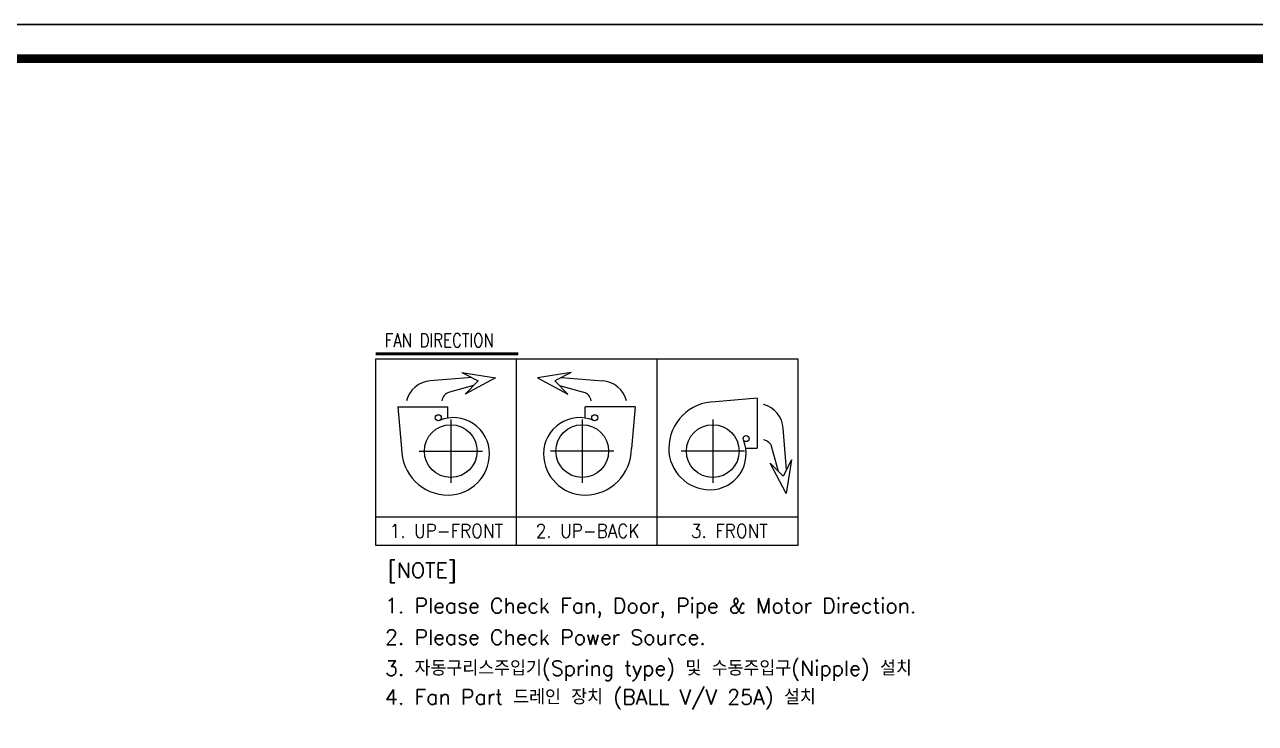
# Model space of a CAD drawing. Extents: x -122 to 18192, y -547 to 12454.
# Drawn here: x 4864 to 11121, y 8901 to 12454 of the extents above; entities that cross this region are included whole.
import ezdxf
from ezdxf.enums import TextEntityAlignment as Align

# ---------------------------------------------------------------- set-up
doc = ezdxf.new("R2010")
doc.units = 0
doc.header["$LTSCALE"] = 80
doc.header["$MEASUREMENT"] = 0
doc.linetypes.add('CEN', pattern=[26, 20, -2, 2, -2])
doc.layers.get('0').update_dxf_attribs({"linetype": 'CONTINUOUS', "lineweight": 18})
for name, color, linetype, lineweight in [('CEN', 1, 'CEN', 18), ('DIM', 4, 'CONTINUOUS', 18), ('LIN', 2, 'CONTINUOUS', 18)]:
    doc.layers.add(name, color=color, linetype=linetype, lineweight=lineweight)
doc.layers.add('FORM', color=7, linetype='CONTINUOUS')
doc.styles.add('GHS', font='romans', dxfattribs={"bigfont": 'ghs'})
doc.styles.add('GSC', font='romans.shx', dxfattribs={"width": 0.8, "height": 4, "bigfont": 'ghs.shx'})
doc.styles.add('ROMANS', font='romans', dxfattribs={"width": 0.8, "height": 3})

# ---------------------------------------------------------------- blocks, each defined once
blk = doc.blocks.new('form')
at = {"layer": 'FORM', "color": 3}
blk.add_lwpolyline([(0, 562.79), (792.83, 562.79), (792.83, 0), (0, 0)], close=True, dxfattribs=at)
at = {"layer": 'FORM', "color": 2, "const_width": 1.94}
blk.add_lwpolyline([(12.48, 6.47), (12.48, 555.28), (781.78, 555.28), (781.78, 6.47)], close=True, dxfattribs=at)
blk = doc.blocks.new('A$C26723A73')
at = {"xscale": 20, "yscale": 20, "zscale": 20}
blk.add_blockref('form', (0, -11255.8), dxfattribs=at)

msp = doc.modelspace()

# ---------------------------------------------------------------- linework, layer by layer
at = {"layer": 'CEN'}
for p, q in [((7030.5, 10446.6), (7030.5, 10124.5)), ((7699, 10446.6), (7699, 10124.5)), ((8362.2, 10446.6), (8362.2, 10124.5)), ((6869.5, 10285.6), (7191.6, 10285.6)), ((7860.1, 10285.6), (7538, 10285.6)), ((8523.3, 10285.6), (8201.2, 10285.6))]:
    msp.add_line(p, q, dxfattribs=at)
at = {"layer": 'DIM'}
for p, q in [((6649.5, 10785.4), (7372.9, 10785.4)), ((6649.5, 10780.7), (7372.9, 10780.7)), ((6649.5, 10776.1), (7372.9, 10776.1)), ((6649.5, 10754.1), (8795.4, 10754.1)), ((6649.5, 9806.3), (6649.5, 10754.1)), ((7364.8, 9806.3), (7364.8, 10754.1)), ((8080.1, 9806.3), (8080.1, 10754.1)), ((8795.4, 10754.1), (8795.4, 9806.3)), ((7137.1, 10659), (6925.9, 10642.5)), ((7086.1, 10685), (7257.5, 10657.4)), ((7086.1, 10685), (7169.3, 10642.7)), ((7257.5, 10657.4), (7104.5, 10575.5)), ((7169.3, 10642.7), (7104.5, 10575.5)), ((7643.4, 10685), (7472, 10657.4)), ((7472, 10657.4), (7625.1, 10575.5)), ((7643.4, 10685), (7560.2, 10642.7)), ((7560.2, 10642.7), (7625.1, 10575.5)), ((7592.4, 10659), (7803.6, 10642.5)), ((7146, 10618.6), (7023.5, 10584.8)), ((7583.5, 10618.6), (7706, 10584.8)), ((8737.3, 10190.7), (8720.7, 10401.9)), ((8696.8, 10181.8), (8663, 10304.3)), ((8720.9, 10158.5), (8653.8, 10223.4)), ((8735.7, 10070.3), (8653.8, 10223.4)), ((8763.2, 10241.7), (8720.9, 10158.5)), ((8763.2, 10241.7), (8735.7, 10070.3)), ((8795.4, 9949.4), (6649.5, 9949.4)), ((8795.4, 9806.3), (6649.5, 9806.3))]:
    msp.add_line(p, q, dxfattribs=at)
for centre, radius, start, end in [((6936.5, 10508.1), 134.8, 94.4802, 165.56845), ((7793.1, 10508.1), 134.8, 14.43155, 85.5198), ((7037.6, 10533.5), 53.2, 105.40312, 171.15013), ((7691.9, 10533.5), 53.2, 8.84987, 74.59688), ((8586.4, 10391.4), 134.8, 4.4802, 75.56845), ((8611.8, 10290.2), 53.2, 15.40312, 81.15013)]:
    msp.add_arc(centre, radius, start, end, dxfattribs=at)
at = {"layer": 'LIN', "color": 4, "linetype": 'Continuous'}
for p, q in [((6762.3, 10510.9), (6780.2, 10299)), ((6762.3, 10510.9), (7016.2, 10510.9)), ((7016.2, 10453.3), (7016.2, 10510.9)), ((7967.3, 10510.9), (7713.3, 10510.9)), ((7713.3, 10453.3), (7713.3, 10510.9)), ((7967.3, 10510.9), (7949.4, 10299)), ((8587.5, 10553.8), (8375.6, 10535.9)), ((8587.5, 10553.8), (8587.5, 10299.9)), ((8530, 10299.9), (8587.5, 10299.9))]:
    msp.add_line(p, q, dxfattribs=at)
for centre, radius in [((6967.1, 10455.2), 15.2), ((7762.5, 10455.2), 15.2), ((7030.5, 10285.6), 134.1), ((7699, 10285.6), 134.1), ((8362.2, 10285.6), 134.1), ((8531.8, 10349), 15.2)]:
    msp.add_circle(centre, radius, dxfattribs=at)
for centre, radius, start, end in [((8375.6, 10299), 236.9, 90, 180), ((7043.9, 10272.2), 183.3, 0, 112.66645), ((7685.6, 10272.2), 183.3, 67.33355, 180), ((8348.8, 10272.2), 183.3, 270, 22.66645), ((7017.1, 10299), 236.9, 180, 270), ((7017.1, 10272.2), 210.1, 270, 0), ((7712.4, 10272.2), 210.1, 180, 270), ((7712.4, 10299), 236.9, 270, 0), ((8348.8, 10299), 210.1, 180, 270)]:
    msp.add_arc(centre, radius, start, end, dxfattribs=at)

# ---------------------------------------------------------------- block references
at = {"linetype": 'Continuous', "xscale": 1.154999999999999, "yscale": 1.154999999999859, "zscale": 1.155}
msp.add_blockref('A$C26723A73', (-122.2, 12453.6), dxfattribs=at)

# ---------------------------------------------------------------- texts
at = {"layer": 'DIM', "style": 'ROMANS', "width": 0.8}
msp.add_text('FAN DIRECTION', height=69.743, dxfattribs=at).set_placement((6695, 10814.2))
at = {"layer": 'DIM', "style": 'GSC', "width": 0.9}
for s, height, p in [('1. UP-FRONT', 69.743, (7008.4, 9879.8)), ('2. UP-BACK', 69.74, (7726.5, 9879.8)), ('3. FRONT', 69.74, (8446.4, 9879.8))]:
    msp.add_text(s, height=height, dxfattribs=at).set_placement(p, align=Align.MIDDLE)
at = {"layer": 'DIM', "style": 'GHS'}
for s, height, p in [('[NOTE]', 76.39, (6710.4, 9641.1)), ('1. Please Check Fan, Door, Pipe & Motor Direction.', 76.385, (6696.5, 9461.6)), ('2. Please Check Power Source.', 76.385, (6696.5, 9301.2)), ('3. 자동구리스주입기(Spring type) 및 수동주입구(Nipple) 설치', 76.385, (6696.5, 9143.7)), ('4. Fan Part 드레인 장치 (BALL V/V 25A) 설치', 76.385, (6696.5, 8997.2))]:
    msp.add_text(s, height=height, dxfattribs=at).set_placement(p)

doc.saveas('drawing.dxf')
